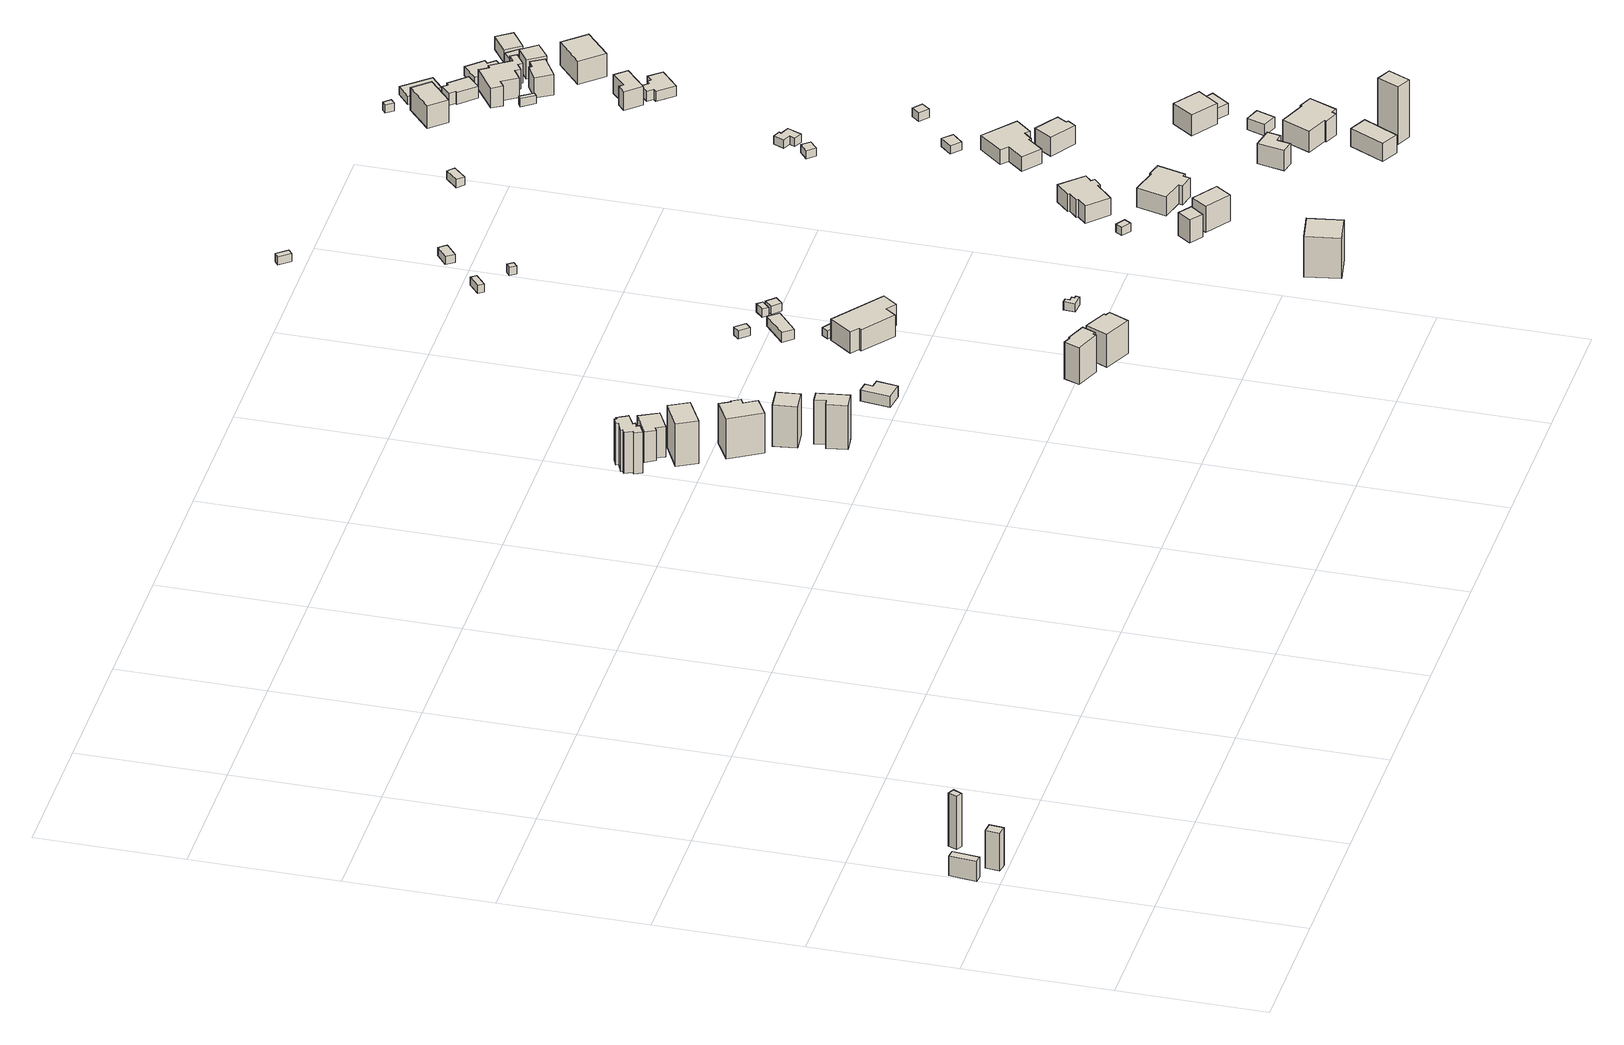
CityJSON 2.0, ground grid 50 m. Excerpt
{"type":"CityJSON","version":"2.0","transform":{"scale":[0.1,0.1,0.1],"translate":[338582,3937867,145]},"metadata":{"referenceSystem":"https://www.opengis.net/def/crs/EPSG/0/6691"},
"CityObjects":{
"building1":{"type":"Building","attributes":{"usage":"452","measuredHeight":18.6,"storeysAboveGround":1,"BuildingIDAttribute.prefecture":"14","BuildingIDAttribute.city":"14151","BuildingDetailAttribute.totalFloorArea":13.99,"BuildingDetailAttribute.buildingFootprintArea":13.99,"BuildingDetailAttribute.buildingStructureType":"610","BuildingDetailAttribute.buildingStructureOrgType":"2","BuildingDetailAttribute.orgUsage":"193","BuildingDetailAttribute.surveyYear":2015,"BuildingLandSlideRiskAttribute.description":"1","BuildingLandSlideRiskAttribute.areaType":"1"},"geometry":[{"type":"Solid","lod":"1","boundaries":[[[[0,1,2,3]],[[2,4,5,3]],[[1,6,4,2]],[[0,7,6,1]],[[3,5,7,0]],[[4,6,7,5]]]]}]},
"building2":{"type":"Building","attributes":{"usage":"452","measuredHeight":13.9,"storeysAboveGround":1,"BuildingIDAttribute.prefecture":"14","BuildingIDAttribute.city":"14151","BuildingDetailAttribute.totalFloorArea":19.61,"BuildingDetailAttribute.buildingFootprintArea":19.61,"BuildingDetailAttribute.buildingStructureType":"610","BuildingDetailAttribute.buildingStructureOrgType":"2","BuildingDetailAttribute.orgUsage":"193","BuildingDetailAttribute.surveyYear":2015,"BuildingLandSlideRiskAttribute.description":"1","BuildingLandSlideRiskAttribute.areaType":"1"},"geometry":[{"type":"Solid","lod":"1","boundaries":[[[[8,9,10,11]],[[10,12,13,11]],[[9,14,12,10]],[[8,15,14,9]],[[11,13,15,8]],[[12,14,15,13]]]]}]},
"building3":{"type":"Building","attributes":{"measuredHeight":22.2,"BuildingIDAttribute.prefecture":"14","BuildingIDAttribute.city":"14151","BuildingDetailAttribute.surveyYear":2015,"BuildingLandSlideRiskAttribute.description":"1","BuildingLandSlideRiskAttribute.areaType":"1"},"geometry":[{"type":"Solid","lod":"1","boundaries":[[[[16,17,18,19]],[[18,20,21,19]],[[17,22,20,18]],[[16,23,22,17]],[[19,21,23,16]],[[20,22,23,21]]]]}]},
"building4":{"type":"Building","attributes":{"usage":"411","measuredHeight":16,"storeysAboveGround":2,"BuildingIDAttribute.prefecture":"14","BuildingIDAttribute.city":"14151","BuildingDetailAttribute.totalFloorArea":69.43,"BuildingDetailAttribute.buildingFootprintArea":34.72,"BuildingDetailAttribute.buildingStructureType":"601","BuildingDetailAttribute.buildingStructureOrgType":"1","BuildingDetailAttribute.orgUsage":"10","BuildingDetailAttribute.surveyYear":2015,"BuildingLandSlideRiskAttribute.description":"1","BuildingLandSlideRiskAttribute.areaType":"1"},"geometry":[{"type":"Solid","lod":"1","boundaries":[[[[24,25,26,27,28,29,30,31,32,33,34,35,36,37,38,39]],[[38,40,41,39]],[[37,42,40,38]],[[36,43,42,37]],[[35,44,43,36]],[[34,45,44,35]],[[33,46,45,34]],[[32,47,46,33]],[[31,48,47,32]],[[30,49,48,31]],[[29,50,49,30]],[[28,51,50,29]],[[27,52,51,28]],[[26,53,52,27]],[[25,54,53,26]],[[24,55,54,25]],[[39,41,55,24]],[[40,42,43,44,45,46,47,48,49,50,51,52,53,54,55,41]]]]}]},
"building5":{"type":"Building","attributes":{"usage":"411","measuredHeight":12,"storeysAboveGround":2,"BuildingIDAttribute.prefecture":"14","BuildingIDAttribute.city":"14151","BuildingDetailAttribute.totalFloorArea":108.41,"BuildingDetailAttribute.buildingFootprintArea":54.21,"BuildingDetailAttribute.buildingStructureType":"601","BuildingDetailAttribute.buildingStructureOrgType":"1","BuildingDetailAttribute.orgUsage":"10","BuildingDetailAttribute.surveyYear":2015,"BuildingLandSlideRiskAttribute.description":"1","BuildingLandSlideRiskAttribute.areaType":"1"},"geometry":[{"type":"Solid","lod":"1","boundaries":[[[[56,57,58,59,60,61]],[[60,62,63,61]],[[59,64,62,60]],[[58,65,64,59]],[[57,66,65,58]],[[56,67,66,57]],[[61,63,67,56]],[[62,64,65,66,67,63]]]]}]},
"building6":{"type":"Building","attributes":{"usage":"413","measuredHeight":17.4,"storeysAboveGround":3,"BuildingIDAttribute.prefecture":"14","BuildingIDAttribute.city":"14151","BuildingDetailAttribute.totalFloorArea":208.06,"BuildingDetailAttribute.buildingFootprintArea":69.36,"BuildingDetailAttribute.buildingStructureType":"601","BuildingDetailAttribute.buildingStructureOrgType":"1","BuildingDetailAttribute.orgUsage":"30","BuildingDetailAttribute.surveyYear":2015,"BuildingLandSlideRiskAttribute.description":"1","BuildingLandSlideRiskAttribute.areaType":"1"},"geometry":[{"type":"Solid","lod":"1","boundaries":[[[[68,69,70,71]],[[70,72,73,71]],[[69,74,72,70]],[[68,75,74,69]],[[71,73,75,68]],[[72,74,75,73]]]]}]},
"building7":{"type":"Building","attributes":{"usage":"411","measuredHeight":16.4,"storeysAboveGround":2,"BuildingIDAttribute.prefecture":"14","BuildingIDAttribute.city":"14151","BuildingDetailAttribute.totalFloorArea":152.13,"BuildingDetailAttribute.buildingFootprintArea":76.06,"BuildingDetailAttribute.buildingStructureType":"601","BuildingDetailAttribute.buildingStructureOrgType":"1","BuildingDetailAttribute.orgUsage":"10","BuildingDetailAttribute.surveyYear":2015,"BuildingLandSlideRiskAttribute.description":"1","BuildingLandSlideRiskAttribute.areaType":"1"},"geometry":[{"type":"Solid","lod":"1","boundaries":[[[[76,77,78,79,80,81,82,83]],[[82,84,85,83]],[[81,86,84,82]],[[80,87,86,81]],[[79,88,87,80]],[[78,89,88,79]],[[77,90,89,78]],[[76,91,90,77]],[[83,85,91,76]],[[84,86,87,88,89,90,91,85]]]]}]},
"building8":{"type":"Building","attributes":{"usage":"411","measuredHeight":17.2,"storeysAboveGround":2,"BuildingIDAttribute.prefecture":"14","BuildingIDAttribute.city":"14151","BuildingDetailAttribute.totalFloorArea":84.7,"BuildingDetailAttribute.buildingFootprintArea":42.35,"BuildingDetailAttribute.buildingStructureType":"601","BuildingDetailAttribute.buildingStructureOrgType":"1","BuildingDetailAttribute.orgUsage":"10","BuildingDetailAttribute.surveyYear":2015,"BuildingLandSlideRiskAttribute.description":"1","BuildingLandSlideRiskAttribute.areaType":"1"},"geometry":[{"type":"Solid","lod":"1","boundaries":[[[[92,93,94,95,96,97]],[[96,98,99,97]],[[95,100,98,96]],[[94,101,100,95]],[[93,102,101,94]],[[92,103,102,93]],[[97,99,103,92]],[[98,100,101,102,103,99]]]]}]},
"building9":{"type":"Building","attributes":{"usage":"411","measuredHeight":16.5,"storeysAboveGround":2,"BuildingIDAttribute.prefecture":"14","BuildingIDAttribute.city":"14151","BuildingDetailAttribute.totalFloorArea":85.7,"BuildingDetailAttribute.buildingFootprintArea":42.85,"BuildingDetailAttribute.buildingStructureType":"601","BuildingDetailAttribute.buildingStructureOrgType":"1","BuildingDetailAttribute.orgUsage":"10","BuildingDetailAttribute.surveyYear":2015,"BuildingLandSlideRiskAttribute.description":"1","BuildingLandSlideRiskAttribute.areaType":"1"},"geometry":[{"type":"Solid","lod":"1","boundaries":[[[[104,105,106,107]],[[106,108,109,107]],[[105,110,108,106]],[[104,111,110,105]],[[107,109,111,104]],[[108,110,111,109]]]]}]},
"building10":{"type":"Building","attributes":{"usage":"411","measuredHeight":4.7,"storeysAboveGround":1,"BuildingIDAttribute.prefecture":"14","BuildingIDAttribute.city":"14151","BuildingDetailAttribute.totalFloorArea":57.91,"BuildingDetailAttribute.buildingFootprintArea":57.91,"BuildingDetailAttribute.buildingStructureType":"610","BuildingDetailAttribute.buildingStructureOrgType":"2","BuildingDetailAttribute.orgUsage":"10","BuildingDetailAttribute.surveyYear":2015,"BuildingLandSlideRiskAttribute.description":"1","BuildingLandSlideRiskAttribute.areaType":"1"},"geometry":[{"type":"Solid","lod":"1","boundaries":[[[[112,113,114,115,116,117]],[[116,118,119,117]],[[115,120,118,116]],[[114,121,120,115]],[[113,122,121,114]],[[112,123,122,113]],[[117,119,123,112]],[[118,120,121,122,123,119]]]]}]},
"building11":{"type":"Building","attributes":{"usage":"413","measuredHeight":14.2,"storeysAboveGround":2,"BuildingIDAttribute.prefecture":"14","BuildingIDAttribute.city":"14151","BuildingDetailAttribute.totalFloorArea":101.03,"BuildingDetailAttribute.buildingFootprintArea":50.52,"BuildingDetailAttribute.buildingStructureType":"601","BuildingDetailAttribute.buildingStructureOrgType":"1","BuildingDetailAttribute.orgUsage":"30","BuildingDetailAttribute.surveyYear":2015,"BuildingLandSlideRiskAttribute.description":"1","BuildingLandSlideRiskAttribute.areaType":"1"},"geometry":[{"type":"Solid","lod":"1","boundaries":[[[[124,125,126,127,128,129,130,131]],[[130,132,133,131]],[[129,134,132,130]],[[128,135,134,129]],[[127,136,135,128]],[[126,137,136,127]],[[125,138,137,126]],[[124,139,138,125]],[[131,133,139,124]],[[132,134,135,136,137,138,139,133]]]]}]},
"building12":{"type":"Building","attributes":{"usage":"411","measuredHeight":13.2,"storeysAboveGround":2,"BuildingIDAttribute.prefecture":"14","BuildingIDAttribute.city":"14151","BuildingDetailAttribute.totalFloorArea":122.19,"BuildingDetailAttribute.buildingFootprintArea":61.1,"BuildingDetailAttribute.buildingStructureType":"601","BuildingDetailAttribute.buildingStructureOrgType":"1","BuildingDetailAttribute.orgUsage":"10","BuildingDetailAttribute.surveyYear":2015,"BuildingLandSlideRiskAttribute.description":"1","BuildingLandSlideRiskAttribute.areaType":"1"},"geometry":[{"type":"Solid","lod":"1","boundaries":[[[[140,141,142,143,144,145]],[[144,146,147,145]],[[143,148,146,144]],[[142,149,148,143]],[[141,150,149,142]],[[140,151,150,141]],[[145,147,151,140]],[[146,148,149,150,151,147]]]]}]},
"building13":{"type":"Building","attributes":{"usage":"411","measuredHeight":10.6,"storeysAboveGround":2,"BuildingIDAttribute.prefecture":"14","BuildingIDAttribute.city":"14151","BuildingDetailAttribute.totalFloorArea":351.94,"BuildingDetailAttribute.buildingFootprintArea":175.97,"BuildingDetailAttribute.buildingStructureType":"601","BuildingDetailAttribute.buildingStructureOrgType":"1","BuildingDetailAttribute.orgUsage":"10","BuildingDetailAttribute.surveyYear":2015},"geometry":[{"type":"Solid","lod":"1","boundaries":[[[[152,153,154,155,156,157,158,159]],[[158,160,161,159]],[[157,162,160,158]],[[156,163,162,157]],[[155,164,163,156]],[[154,165,164,155]],[[153,166,165,154]],[[152,167,166,153]],[[159,161,167,152]],[[160,162,163,164,165,166,167,161]]]]}]},
"building14":{"type":"Building","attributes":{"BuildingIDAttribute.prefecture":"14","BuildingIDAttribute.city":"14151","BuildingDetailAttribute.surveyYear":2015},"geometry":[{"type":"Solid","lod":"1","boundaries":[[[[168,169,170,171]],[[170,172,173,171]],[[169,174,172,170]],[[168,175,174,169]],[[171,173,175,168]],[[172,174,175,173]]]]}]},
"building15":{"type":"Building","attributes":{"BuildingIDAttribute.prefecture":"14","BuildingIDAttribute.city":"14151","BuildingDetailAttribute.surveyYear":2015},"geometry":[{"type":"Solid","lod":"1","boundaries":[[[[176,177,178,179]],[[178,180,181,179]],[[177,182,180,178]],[[176,183,182,177]],[[179,181,183,176]],[[180,182,183,181]]]]}]},
"building16":{"type":"Building","attributes":{"measuredHeight":4.1,"BuildingIDAttribute.prefecture":"14","BuildingIDAttribute.city":"14151","BuildingDetailAttribute.surveyYear":2015},"geometry":[{"type":"Solid","lod":"1","boundaries":[[[[184,185,186,187]],[[186,188,189,187]],[[185,190,188,186]],[[184,191,190,185]],[[187,189,191,184]],[[188,190,191,189]]]]}]},
"building17":{"type":"Building","attributes":{"BuildingIDAttribute.prefecture":"14","BuildingIDAttribute.city":"14151","BuildingDetailAttribute.surveyYear":2015},"geometry":[{"type":"Solid","lod":"1","boundaries":[[[[192,193,194,195,196,197,198,199]],[[198,200,201,199]],[[197,202,200,198]],[[196,203,202,197]],[[195,204,203,196]],[[194,205,204,195]],[[193,206,205,194]],[[192,207,206,193]],[[199,201,207,192]],[[200,202,203,204,205,206,207,201]]]]}]},
"building18":{"type":"Building","attributes":{"BuildingIDAttribute.prefecture":"14","BuildingIDAttribute.city":"14151","BuildingDetailAttribute.surveyYear":2015},"geometry":[{"type":"Solid","lod":"1","boundaries":[[[[208,209,210,211]],[[210,212,213,211]],[[209,214,212,210]],[[208,215,214,209]],[[211,213,215,208]],[[212,214,215,213]]]]}]},
"building19":{"type":"Building","attributes":{"BuildingIDAttribute.prefecture":"14","BuildingIDAttribute.city":"14151","BuildingDetailAttribute.surveyYear":2015},"geometry":[{"type":"Solid","lod":"1","boundaries":[[[[216,217,218,219]],[[218,220,221,219]],[[217,222,220,218]],[[216,223,222,217]],[[219,221,223,216]],[[220,222,223,221]]]]}]},
"building20":{"type":"Building","attributes":{"usage":"411","measuredHeight":15.8,"storeysAboveGround":2,"BuildingIDAttribute.prefecture":"14","BuildingIDAttribute.city":"14151","BuildingDetailAttribute.totalFloorArea":176.66,"BuildingDetailAttribute.buildingFootprintArea":88.33,"BuildingDetailAttribute.buildingStructureType":"601","BuildingDetailAttribute.buildingStructureOrgType":"1","BuildingDetailAttribute.orgUsage":"10","BuildingDetailAttribute.surveyYear":2015,"BuildingLandSlideRiskAttribute.description":"1","BuildingLandSlideRiskAttribute.areaType":"1"},"geometry":[{"type":"Solid","lod":"1","boundaries":[[[[224,225,226,227]],[[226,228,229,227]],[[225,230,228,226]],[[224,231,230,225]],[[227,229,231,224]],[[228,230,231,229]]]]}]},
"building21":{"type":"Building","attributes":{"BuildingIDAttribute.prefecture":"14","BuildingIDAttribute.city":"14151","BuildingDetailAttribute.surveyYear":2015},"geometry":[{"type":"Solid","lod":"1","boundaries":[[[[232,233,234,235]],[[234,236,237,235]],[[233,238,236,234]],[[232,239,238,233]],[[235,237,239,232]],[[236,238,239,237]]]]}]},
"building22":{"type":"Building","attributes":{"BuildingIDAttribute.prefecture":"14","BuildingIDAttribute.city":"14151","BuildingDetailAttribute.surveyYear":2015},"geometry":[{"type":"Solid","lod":"1","boundaries":[[[[240,241,242,243]],[[242,244,245,243]],[[241,246,244,242]],[[240,247,246,241]],[[243,245,247,240]],[[244,246,247,245]]]]}]},
"building23":{"type":"Building","attributes":{"BuildingIDAttribute.prefecture":"14","BuildingIDAttribute.city":"14151","BuildingDetailAttribute.surveyYear":2015},"geometry":[{"type":"Solid","lod":"1","boundaries":[[[[248,249,250,251]],[[250,252,253,251]],[[249,254,252,250]],[[248,255,254,249]],[[251,253,255,248]],[[252,254,255,253]]]]}]},
"building24":{"type":"Building","attributes":{"usage":"411","measuredHeight":9.3,"storeysAboveGround":2,"BuildingIDAttribute.prefecture":"14","BuildingIDAttribute.city":"14151","BuildingDetailAttribute.totalFloorArea":42.69,"BuildingDetailAttribute.buildingFootprintArea":21.34,"BuildingDetailAttribute.buildingStructureType":"601","BuildingDetailAttribute.buildingStructureOrgType":"1","BuildingDetailAttribute.orgUsage":"10","BuildingDetailAttribute.surveyYear":2015,"BuildingLandSlideRiskAttribute.description":"1","BuildingLandSlideRiskAttribute.areaType":"1"},"geometry":[{"type":"Solid","lod":"1","boundaries":[[[[256,257,258,259]],[[258,260,261,259]],[[257,262,260,258]],[[256,263,262,257]],[[259,261,263,256]],[[260,262,263,261]]]]}]},
"building25":{"type":"Building","attributes":{"usage":"411","measuredHeight":10.5,"storeysAboveGround":2,"BuildingIDAttribute.prefecture":"14","BuildingIDAttribute.city":"14151","BuildingDetailAttribute.totalFloorArea":93.19,"BuildingDetailAttribute.buildingFootprintArea":46.6,"BuildingDetailAttribute.buildingStructureType":"601","BuildingDetailAttribute.buildingStructureOrgType":"1","BuildingDetailAttribute.orgUsage":"10","BuildingDetailAttribute.surveyYear":2015,"BuildingLandSlideRiskAttribute.description":"1","BuildingLandSlideRiskAttribute.areaType":"1"},"geometry":[{"type":"Solid","lod":"1","boundaries":[[[[264,265,266,267]],[[266,268,269,267]],[[265,270,268,266]],[[264,271,270,265]],[[267,269,271,264]],[[268,270,271,269]]]]}]},
"building26":{"type":"Building","attributes":{"BuildingIDAttribute.prefecture":"14","BuildingIDAttribute.city":"14151","BuildingDetailAttribute.surveyYear":2015},"geometry":[{"type":"Solid","lod":"1","boundaries":[[[[272,273,274,275]],[[274,276,277,275]],[[273,278,276,274]],[[272,279,278,273]],[[275,277,279,272]],[[276,278,279,277]]]]}]},
"building27":{"type":"Building","attributes":{"BuildingIDAttribute.prefecture":"14","BuildingIDAttribute.city":"14151","BuildingDetailAttribute.surveyYear":2015},"geometry":[{"type":"Solid","lod":"1","boundaries":[[[[280,281,282,283]],[[282,284,285,283]],[[281,286,284,282]],[[280,287,286,281]],[[283,285,287,280]],[[284,286,287,285]]]]}]},
"building28":{"type":"Building","attributes":{"usage":"411","measuredHeight":9.2,"storeysAboveGround":2,"BuildingIDAttribute.prefecture":"14","BuildingIDAttribute.city":"14151","BuildingDetailAttribute.totalFloorArea":314.28,"BuildingDetailAttribute.buildingFootprintArea":157.14,"BuildingDetailAttribute.buildingStructureType":"601","BuildingDetailAttribute.buildingStructureOrgType":"1","BuildingDetailAttribute.orgUsage":"10","BuildingDetailAttribute.surveyYear":2015},"geometry":[{"type":"Solid","lod":"1","boundaries":[[[[288,289,290,291,292,293,294,295,296,297,298,299]],[[298,300,301,299]],[[297,302,300,298]],[[296,303,302,297]],[[295,304,303,296]],[[294,305,304,295]],[[293,306,305,294]],[[292,307,306,293]],[[291,308,307,292]],[[290,309,308,291]],[[289,310,309,290]],[[288,311,310,289]],[[299,301,311,288]],[[300,302,303,304,305,306,307,308,309,310,311,301]]]]}]},
"building29":{"type":"Building","attributes":{"usage":"411","measuredHeight":9.3,"storeysAboveGround":2,"BuildingIDAttribute.prefecture":"14","BuildingIDAttribute.city":"14151","BuildingDetailAttribute.totalFloorArea":223.8,"BuildingDetailAttribute.buildingFootprintArea":111.9,"BuildingDetailAttribute.buildingStructureType":"601","BuildingDetailAttribute.buildingStructureOrgType":"1","BuildingDetailAttribute.orgUsage":"10","BuildingDetailAttribute.surveyYear":2015},"geometry":[{"type":"Solid","lod":"1","boundaries":[[[[312,313,314,315,316,317,318,319,320,321]],[[320,322,323,321]],[[319,324,322,320]],[[318,325,324,319]],[[317,326,325,318]],[[316,327,326,317]],[[315,328,327,316]],[[314,329,328,315]],[[313,330,329,314]],[[312,331,330,313]],[[321,323,331,312]],[[322,324,325,326,327,328,329,330,331,323]]]]}]},
"building30":{"type":"Building","attributes":{"usage":"411","measuredHeight":8.3,"storeysAboveGround":1,"BuildingIDAttribute.prefecture":"14","BuildingIDAttribute.city":"14151","BuildingDetailAttribute.totalFloorArea":55.11,"BuildingDetailAttribute.buildingFootprintArea":55.11,"BuildingDetailAttribute.buildingStructureType":"610","BuildingDetailAttribute.buildingStructureOrgType":"2","BuildingDetailAttribute.orgUsage":"10","BuildingDetailAttribute.surveyYear":2015},"geometry":[{"type":"Solid","lod":"1","boundaries":[[[[332,333,334,335,336,337]],[[336,338,339,337]],[[335,340,338,336]],[[334,341,340,335]],[[333,342,341,334]],[[332,343,342,333]],[[337,339,343,332]],[[338,340,341,342,343,339]]]]}]},
"building31":{"type":"Building","attributes":{"usage":"411","measuredHeight":11.7,"storeysAboveGround":1,"BuildingIDAttribute.prefecture":"14","BuildingIDAttribute.city":"14151","BuildingDetailAttribute.totalFloorArea":71.59,"BuildingDetailAttribute.buildingFootprintArea":71.59,"BuildingDetailAttribute.buildingStructureType":"601","BuildingDetailAttribute.buildingStructureOrgType":"1","BuildingDetailAttribute.orgUsage":"10","BuildingDetailAttribute.surveyYear":2015,"BuildingLandSlideRiskAttribute.description":"1","BuildingLandSlideRiskAttribute.areaType":"1"},"geometry":[{"type":"Solid","lod":"1","boundaries":[[[[344,345,346,347]],[[346,348,349,347]],[[345,350,348,346]],[[344,351,350,345]],[[347,349,351,344]],[[348,350,351,349]]]]}]},
"building32":{"type":"Building","attributes":{"usage":"411","measuredHeight":26.4,"storeysAboveGround":1,"BuildingIDAttribute.prefecture":"14","BuildingIDAttribute.city":"14151","BuildingDetailAttribute.totalFloorArea":38.01,"BuildingDetailAttribute.buildingFootprintArea":38.01,"BuildingDetailAttribute.buildingStructureType":"601","BuildingDetailAttribute.buildingStructureOrgType":"1","BuildingDetailAttribute.orgUsage":"10","BuildingDetailAttribute.surveyYear":2015,"BuildingLandSlideRiskAttribute.description":"1","BuildingLandSlideRiskAttribute.areaType":"1"},"geometry":[{"type":"Solid","lod":"1","boundaries":[[[[352,353,354,355]],[[354,356,357,355]],[[353,358,356,354]],[[352,359,358,353]],[[355,357,359,352]],[[356,358,359,357]]]]}]},
"building33":{"type":"Building","attributes":{"usage":"411","measuredHeight":9.7,"storeysAboveGround":2,"BuildingIDAttribute.prefecture":"14","BuildingIDAttribute.city":"14151","BuildingDetailAttribute.totalFloorArea":280.96,"BuildingDetailAttribute.buildingFootprintArea":140.48,"BuildingDetailAttribute.buildingStructureType":"601","BuildingDetailAttribute.buildingStructureOrgType":"1","BuildingDetailAttribute.orgUsage":"10","BuildingDetailAttribute.surveyYear":2015},"geometry":[{"type":"Solid","lod":"1","boundaries":[[[[360,361,362,363,364,365,366,367,368,369]],[[368,370,371,369]],[[367,372,370,368]],[[366,373,372,367]],[[365,374,373,366]],[[364,375,374,365]],[[363,376,375,364]],[[362,377,376,363]],[[361,378,377,362]],[[360,379,378,361]],[[369,371,379,360]],[[370,372,373,374,375,376,377,378,379,371]]]]}]},
"building34":{"type":"Building","attributes":{"measuredHeight":7.9,"BuildingIDAttribute.prefecture":"14","BuildingIDAttribute.city":"14151","BuildingDetailAttribute.surveyYear":2015},"geometry":[{"type":"Solid","lod":"1","boundaries":[[[[380,381,382,383]],[[382,384,385,383]],[[381,386,384,382]],[[380,387,386,381]],[[383,385,387,380]],[[384,386,387,385]]]]}]},
"building35":{"type":"Building","attributes":{"usage":"411","measuredHeight":8.5,"storeysAboveGround":2,"BuildingIDAttribute.prefecture":"14","BuildingIDAttribute.city":"14151","BuildingDetailAttribute.totalFloorArea":328.39,"BuildingDetailAttribute.buildingFootprintArea":164.19,"BuildingDetailAttribute.buildingStructureType":"601","BuildingDetailAttribute.buildingStructureOrgType":"1","BuildingDetailAttribute.orgUsage":"10","BuildingDetailAttribute.surveyYear":2015},"geometry":[{"type":"Solid","lod":"1","boundaries":[[[[388,389,390,391,392,393,394,395,396,397]],[[396,398,399,397]],[[395,400,398,396]],[[394,401,400,395]],[[393,402,401,394]],[[392,403,402,393]],[[391,404,403,392]],[[390,405,404,391]],[[389,406,405,390]],[[388,407,406,389]],[[397,399,407,388]],[[398,400,401,402,403,404,405,406,407,399]]]]}]},
"building36":{"type":"Building","attributes":{"usage":"411","measuredHeight":7.8,"storeysAboveGround":2,"BuildingIDAttribute.prefecture":"14","BuildingIDAttribute.city":"14151","BuildingDetailAttribute.totalFloorArea":103.05,"BuildingDetailAttribute.buildingFootprintArea":51.52,"BuildingDetailAttribute.buildingStructureType":"601","BuildingDetailAttribute.buildingStructureOrgType":"1","BuildingDetailAttribute.orgUsage":"10","BuildingDetailAttribute.surveyYear":2015},"geometry":[{"type":"Solid","lod":"1","boundaries":[[[[408,409,410,411,412,413]],[[412,414,415,413]],[[411,416,414,412]],[[410,417,416,411]],[[409,418,417,410]],[[408,419,418,409]],[[413,415,419,408]],[[414,416,417,418,419,415]]]]}]},
"building37":{"type":"Building","attributes":{"measuredHeight":4,"BuildingIDAttribute.prefecture":"14","BuildingIDAttribute.city":"14151","BuildingDetailAttribute.surveyYear":2015},"geometry":[{"type":"Solid","lod":"1","boundaries":[[[[420,421,422,423]],[[422,424,425,423]],[[421,426,424,422]],[[420,427,426,421]],[[423,425,427,420]],[[424,426,427,425]]]]}]},
"building38":{"type":"Building","attributes":{"usage":"411","measuredHeight":8.9,"storeysAboveGround":1,"BuildingIDAttribute.prefecture":"14","BuildingIDAttribute.city":"14151","BuildingDetailAttribute.totalFloorArea":75.3,"BuildingDetailAttribute.buildingFootprintArea":75.3,"BuildingDetailAttribute.buildingStructureType":"601","BuildingDetailAttribute.buildingStructureOrgType":"1","BuildingDetailAttribute.orgUsage":"10","BuildingDetailAttribute.surveyYear":2015},"geometry":[{"type":"Solid","lod":"1","boundaries":[[[[428,429,430,431]],[[430,432,433,431]],[[429,434,432,430]],[[428,435,434,429]],[[431,433,435,428]],[[432,434,435,433]]]]}]},
"building39":{"type":"Building","attributes":{"BuildingIDAttribute.prefecture":"14","BuildingIDAttribute.city":"14151","BuildingDetailAttribute.surveyYear":2015},"geometry":[{"type":"Solid","lod":"1","boundaries":[[[[436,437,438,439]],[[438,440,441,439]],[[437,442,440,438]],[[436,443,442,437]],[[439,441,443,436]],[[440,442,443,441]]]]}]},
"building40":{"type":"Building","attributes":{"BuildingIDAttribute.prefecture":"14","BuildingIDAttribute.city":"14151","BuildingDetailAttribute.surveyYear":2015},"geometry":[{"type":"Solid","lod":"1","boundaries":[[[[444,445,446,447]],[[446,448,449,447]],[[445,450,448,446]],[[444,451,450,445]],[[447,449,451,444]],[[448,450,451,449]]]]}]},
"building41":{"type":"Building","attributes":{"usage":"411","measuredHeight":4.7,"storeysAboveGround":1,"BuildingIDAttribute.prefecture":"14","BuildingIDAttribute.city":"14151","BuildingDetailAttribute.totalFloorArea":28.73,"BuildingDetailAttribute.buildingFootprintArea":28.73,"BuildingDetailAttribute.buildingStructureType":"601","BuildingDetailAttribute.buildingStructureOrgType":"1","BuildingDetailAttribute.orgUsage":"10","BuildingDetailAttribute.surveyYear":2015},"geometry":[{"type":"Solid","lod":"1","boundaries":[[[[452,453,454,455]],[[454,456,457,455]],[[453,458,456,454]],[[452,459,458,453]],[[455,457,459,452]],[[456,458,459,457]]]]}]},
"building42":{"type":"Building","attributes":{"measuredHeight":6.5,"BuildingIDAttribute.prefecture":"14","BuildingIDAttribute.city":"14151","BuildingDetailAttribute.surveyYear":2015},"geometry":[{"type":"Solid","lod":"1","boundaries":[[[[460,461,462,463,464,465,466,467]],[[466,468,469,467]],[[465,470,468,466]],[[464,471,470,465]],[[463,472,471,464]],[[462,473,472,463]],[[461,474,473,462]],[[460,475,474,461]],[[467,469,475,460]],[[468,470,471,472,473,474,475,469]]]]}]},
"building43":{"type":"Building","attributes":{"measuredHeight":3.6,"BuildingIDAttribute.prefecture":"14","BuildingIDAttribute.city":"14151","BuildingDetailAttribute.surveyYear":2015},"geometry":[{"type":"Solid","lod":"1","boundaries":[[[[476,477,478,479]],[[478,480,481,479]],[[477,482,480,478]],[[476,483,482,477]],[[479,481,483,476]],[[480,482,483,481]]]]}]},
"building44":{"type":"Building","attributes":{"usage":"411","measuredHeight":9.5,"storeysAboveGround":1,"BuildingIDAttribute.prefecture":"14","BuildingIDAttribute.city":"14151","BuildingDetailAttribute.totalFloorArea":74.32,"BuildingDetailAttribute.buildingFootprintArea":74.32,"BuildingDetailAttribute.buildingStructureType":"601","BuildingDetailAttribute.buildingStructureOrgType":"1","BuildingDetailAttribute.orgUsage":"10","BuildingDetailAttribute.surveyYear":2015},"geometry":[{"type":"Solid","lod":"1","boundaries":[[[[484,485,486,487]],[[486,488,489,487]],[[485,490,488,486]],[[484,491,490,485]],[[487,489,491,484]],[[488,490,491,489]]]]}]},
"building45":{"type":"Building","attributes":{"usage":"411","measuredHeight":7.6,"storeysAboveGround":2,"BuildingIDAttribute.prefecture":"14","BuildingIDAttribute.city":"14151","BuildingDetailAttribute.totalFloorArea":82.79,"BuildingDetailAttribute.buildingFootprintArea":41.4,"BuildingDetailAttribute.buildingStructureType":"601","BuildingDetailAttribute.buildingStructureOrgType":"1","BuildingDetailAttribute.orgUsage":"10","BuildingDetailAttribute.surveyYear":2015},"geometry":[{"type":"Solid","lod":"1","boundaries":[[[[492,493,494,495,496,497]],[[496,498,499,497]],[[495,500,498,496]],[[494,501,500,495]],[[493,502,501,494]],[[492,503,502,493]],[[497,499,503,492]],[[498,500,501,502,503,499]]]]}]},
"building46":{"type":"Building","attributes":{"measuredHeight":3.8,"BuildingIDAttribute.prefecture":"14","BuildingIDAttribute.city":"14151","BuildingDetailAttribute.surveyYear":2015},"geometry":[{"type":"Solid","lod":"1","boundaries":[[[[504,505,506,507]],[[506,508,509,507]],[[505,510,508,506]],[[504,511,510,505]],[[507,509,511,504]],[[508,510,511,509]]]]}]},
"building47":{"type":"Building","attributes":{"BuildingIDAttribute.prefecture":"14","BuildingIDAttribute.city":"14151","BuildingDetailAttribute.surveyYear":2015},"geometry":[{"type":"Solid","lod":"1","boundaries":[[[[512,513,514,515]],[[514,516,517,515]],[[513,518,516,514]],[[512,519,518,513]],[[515,517,519,512]],[[516,518,519,517]]]]}]},
"building48":{"type":"Building","attributes":{"usage":"413","measuredHeight":4.4,"storeysAboveGround":1,"BuildingIDAttribute.prefecture":"14","BuildingIDAttribute.city":"14151","BuildingDetailAttribute.totalFloorArea":56.43,"BuildingDetailAttribute.buildingFootprintArea":56.43,"BuildingDetailAttribute.buildingStructureType":"601","BuildingDetailAttribute.buildingStructureOrgType":"1","BuildingDetailAttribute.orgUsage":"30","BuildingDetailAttribute.surveyYear":2015},"geometry":[{"type":"Solid","lod":"1","boundaries":[[[[520,521,522,523,524,525,526,527,528,529]],[[528,530,531,529]],[[527,532,530,528]],[[526,533,532,527]],[[525,534,533,526]],[[524,535,534,525]],[[523,536,535,524]],[[522,537,536,523]],[[521,538,537,522]],[[520,539,538,521]],[[529,531,539,520]],[[530,532,533,534,535,536,537,538,539,531]]]]}]},
"building49":{"type":"Building","attributes":{"usage":"411","measuredHeight":5.3,"storeysAboveGround":1,"BuildingIDAttribute.prefecture":"14","BuildingIDAttribute.city":"14151","BuildingDetailAttribute.totalFloorArea":50.72,"BuildingDetailAttribute.buildingFootprintArea":50.72,"BuildingDetailAttribute.buildingStructureType":"601","BuildingDetailAttribute.buildingStructureOrgType":"1","BuildingDetailAttribute.orgUsage":"10","BuildingDetailAttribute.surveyYear":2015},"geometry":[{"type":"Solid","lod":"1","boundaries":[[[[540,541,542,543,544,545,546,547]],[[546,548,549,547]],[[545,550,548,546]],[[544,551,550,545]],[[543,552,551,544]],[[542,553,552,543]],[[541,554,553,542]],[[540,555,554,541]],[[547,549,555,540]],[[548,550,551,552,553,554,555,549]]]]}]},
"building50":{"type":"Building","attributes":{"usage":"411","measuredHeight":8.3,"storeysAboveGround":2,"BuildingIDAttribute.prefecture":"14","BuildingIDAttribute.city":"14151","BuildingDetailAttribute.totalFloorArea":94.74,"BuildingDetailAttribute.buildingFootprintArea":47.37,"BuildingDetailAttribute.buildingStructureType":"601","BuildingDetailAttribute.buildingStructureOrgType":"1","BuildingDetailAttribute.orgUsage":"10","BuildingDetailAttribute.surveyYear":2015},"geometry":[{"type":"Solid","lod":"1","boundaries":[[[[556,557,558,559,560,561]],[[560,562,563,561]],[[559,564,562,560]],[[558,565,564,559]],[[557,566,565,558]],[[556,567,566,557]],[[561,563,567,556]],[[562,564,565,566,567,563]]]]}]},
"building51":{"type":"Building","attributes":{"usage":"411","measuredHeight":9.1,"storeysAboveGround":2,"BuildingIDAttribute.prefecture":"14","BuildingIDAttribute.city":"14151","BuildingDetailAttribute.totalFloorArea":225.84,"BuildingDetailAttribute.buildingFootprintArea":112.92,"BuildingDetailAttribute.buildingStructureType":"601","BuildingDetailAttribute.buildingStructureOrgType":"1","BuildingDetailAttribute.orgUsage":"10","BuildingDetailAttribute.surveyYear":2015},"geometry":[{"type":"Solid","lod":"1","boundaries":[[[[568,569,570,571,572,573,574,575,576,577,578,579,580,581]],[[580,582,583,581]],[[579,584,582,580]],[[578,585,584,579]],[[577,586,585,578]],[[576,587,586,577]],[[575,588,587,576]],[[574,589,588,575]],[[573,590,589,574]],[[572,591,590,573]],[[571,592,591,572]],[[570,593,592,571]],[[569,594,593,570]],[[568,595,594,569]],[[581,583,595,568]],[[582,584,585,586,587,588,589,590,591,592,593,594,595,583]]]]}]},
"building52":{"type":"Building","attributes":{"usage":"411","storeysAboveGround":1,"BuildingIDAttribute.prefecture":"14","BuildingIDAttribute.city":"14151","BuildingDetailAttribute.totalFloorArea":62.64,"BuildingDetailAttribute.buildingFootprintArea":62.64,"BuildingDetailAttribute.buildingStructureType":"601","BuildingDetailAttribute.buildingStructureOrgType":"1","BuildingDetailAttribute.orgUsage":"10","BuildingDetailAttribute.surveyYear":2015},"geometry":[{"type":"Solid","lod":"1","boundaries":[[[[596,597,598,599]],[[598,600,601,599]],[[597,602,600,598]],[[596,603,602,597]],[[599,601,603,596]],[[600,602,603,601]]]]}]},
"building53":{"type":"Building","attributes":{"usage":"411","measuredHeight":10,"storeysAboveGround":2,"BuildingIDAttribute.prefecture":"14","BuildingIDAttribute.city":"14151","BuildingDetailAttribute.totalFloorArea":209.99,"BuildingDetailAttribute.buildingFootprintArea":105,"BuildingDetailAttribute.buildingStructureType":"601","BuildingDetailAttribute.buildingStructureOrgType":"1","BuildingDetailAttribute.orgUsage":"10","BuildingDetailAttribute.surveyYear":2015},"geometry":[{"type":"Solid","lod":"1","boundaries":[[[[604,605,606,607]],[[606,608,609,607]],[[605,610,608,606]],[[604,611,610,605]],[[607,609,611,604]],[[608,610,611,609]]]]}]},
"building54":{"type":"Building","attributes":{"usage":"411","measuredHeight":4.1,"storeysAboveGround":2,"BuildingIDAttribute.prefecture":"14","BuildingIDAttribute.city":"14151","BuildingDetailAttribute.totalFloorArea":114.12,"BuildingDetailAttribute.buildingFootprintArea":57.06,"BuildingDetailAttribute.buildingStructureType":"601","BuildingDetailAttribute.buildingStructureOrgType":"1","BuildingDetailAttribute.orgUsage":"10","BuildingDetailAttribute.surveyYear":2015},"geometry":[{"type":"Solid","lod":"1","boundaries":[[[[612,613,614,615,616,617]],[[616,618,619,617]],[[615,620,618,616]],[[614,621,620,615]],[[613,622,621,614]],[[612,623,622,613]],[[617,619,623,612]],[[618,620,621,622,623,619]]]]}]},
"building55":{"type":"Building","attributes":{"usage":"411","measuredHeight":7.4,"storeysAboveGround":2,"BuildingIDAttribute.prefecture":"14","BuildingIDAttribute.city":"14151","BuildingDetailAttribute.totalFloorArea":75.84,"BuildingDetailAttribute.buildingFootprintArea":37.92,"BuildingDetailAttribute.buildingStructureType":"601","BuildingDetailAttribute.buildingStructureOrgType":"1","BuildingDetailAttribute.orgUsage":"10","BuildingDetailAttribute.surveyYear":2015},"geometry":[{"type":"Solid","lod":"1","boundaries":[[[[624,625,626,627]],[[626,628,629,627]],[[625,630,628,626]],[[624,631,630,625]],[[627,629,631,624]],[[628,630,631,629]]]]}]},
"building56":{"type":"Building","attributes":{"usage":"441","measuredHeight":7.3,"storeysAboveGround":2,"BuildingIDAttribute.prefecture":"14","BuildingIDAttribute.city":"14151","BuildingDetailAttribute.totalFloorArea":117.61,"BuildingDetailAttribute.buildingFootprintArea":58.8,"BuildingDetailAttribute.buildingStructureType":"601","BuildingDetailAttribute.buildingStructureOrgType":"1","BuildingDetailAttribute.orgUsage":"180","BuildingDetailAttribute.surveyYear":2015},"geometry":[{"type":"Solid","lod":"1","boundaries":[[[[632,633,634,635]],[[634,636,637,635]],[[633,638,636,634]],[[632,639,638,633]],[[635,637,639,632]],[[636,638,639,637]]]]}]},
"building57":{"type":"Building","attributes":{"measuredHeight":5.4,"BuildingIDAttribute.prefecture":"14","BuildingIDAttribute.city":"14151","BuildingDetailAttribute.surveyYear":2015},"geometry":[{"type":"Solid","lod":"1","boundaries":[[[[640,641,642,643]],[[642,644,645,643]],[[641,646,644,642]],[[640,647,646,641]],[[643,645,647,640]],[[644,646,647,645]]]]}]}
},
"vertices":[
[24,508,43],[29,557,43],[64,553,43],[59,504,43],[64,553,183],[59,504,183],[29,557,183],[24,508,183],
[11,670,7],[39,667,7],[29,575,7],[1,577,7],[29,575,81],[1,577,81],[39,667,81],[11,670,81],
[137,704,33],[159,693,33],[144,663,33],[123,674,33],[144,663,231],[123,674,231],[159,693,231],[137,704,231],
[1164,2047,615],[1184,2010,615],[1143,1987,615],[1147,1980,615],[1132,1972,615],[1137,1962,615],[1105,1945,615],[1092,1970,615],[1100,1974,615],[1087,2002,615],[1099,2007,615],[1096,2013,615],[1133,2029,615],[1129,2038,615],[1154,2050,615],[1158,2043,615],[1154,2050,768],[1158,2043,768],[1129,2038,768],[1133,2029,768],[1096,2013,768],[1099,2007,768],[1087,2002,768],[1100,1974,768],[1092,1970,768],[1105,1945,768],[1137,1962,768],[1132,1972,768],[1147,1980,768],[1143,1987,768],[1184,2010,768],[1164,2047,768],
[1157,1884,652],[1141,1914,652],[1128,1907,652],[1110,1941,652],[1195,1986,652],[1229,1921,652],[1195,1986,765],[1229,1921,765],[1110,1941,765],[1128,1907,765],[1141,1914,765],[1157,1884,765],
[1177,1782,632],[1141,1848,632],[1239,1900,632],[1274,1835,632],[1239,1900,790],[1274,1835,790],[1141,1848,790],[1177,1782,790],
[1355,1725,614],[1371,1696,614],[1353,1686,614],[1379,1643,614],[1313,1604,614],[1250,1712,614],[1330,1759,614],[1350,1722,614],[1330,1759,763],[1350,1722,763],[1250,1712,763],[1313,1604,763],[1379,1643,763],[1353,1686,763],[1371,1696,763],[1355,1725,763],
[1387,1353,621],[1376,1424,621],[1399,1427,621],[1392,1466,621],[1433,1470,621],[1449,1362,621],[1433,1470,785],[1449,1362,785],[1392,1466,785],[1399,1427,785],[1376,1424,785],[1387,1353,785],
[1349,1506,626],[1339,1586,626],[1414,1595,626],[1424,1515,626],[1414,1595,780],[1424,1515,780],[1339,1586,780],[1349,1506,780],
[1517,1251,714],[1530,1351,714],[1566,1346,714],[1562,1319,714],[1591,1315,714],[1582,1243,714],[1591,1315,755],[1582,1243,755],[1562,1319,755],[1566,1346,755],[1530,1351,755],[1517,1251,755],
[1932,697,687],[1922,701,687],[1917,689,687],[1833,723,687],[1854,776,687],[1880,765,687],[1882,770,687],[1951,742,687],[1882,770,824],[1951,742,824],[1880,765,824],[1854,776,824],[1833,723,824],[1917,689,824],[1922,701,824],[1932,697,824],
[2039,696,704],[2036,689,704],[2052,681,704],[2020,612,704],[1925,657,704],[1961,733,704],[1925,657,826],[1961,733,826],[2020,612,826],[2052,681,826],[2036,689,826],[2039,696,826],
[1916,1368,733],[1888,1331,733],[1779,1413,733],[1786,1422,733],[1758,1443,733],[1816,1521,733],[1987,1394,733],[1949,1344,733],[1987,1394,812],[1949,1344,812],[1816,1521,812],[1758,1443,812],[1786,1422,812],[1779,1413,812],[1888,1331,812],[1916,1368,812],
[1850,1512,733],[1821,1533,733],[1836,1554,733],[1866,1533,733],[1836,1554,763],[1866,1533,763],[1821,1533,763],[1850,1512,763],
[1790,1775,725],[1761,1807,725],[1781,1826,725],[1810,1794,725],[1781,1826,755],[1810,1794,755],[1761,1807,755],[1790,1775,755],
[1800,1635,729],[1771,1668,729],[1851,1737,729],[1880,1703,729],[1851,1737,765],[1880,1703,765],[1771,1668,765],[1800,1635,765],
[2103,844,777],[2121,842,777],[2120,827,777],[2136,826,777],[2135,815,777],[2144,815,777],[2143,802,777],[2100,805,777],[2143,802,807],[2100,805,807],[2144,815,807],[2135,815,807],[2136,826,807],[2120,827,807],[2121,842,807],[2103,844,807],
[1920,1789,730],[1936,1772,730],[1910,1747,730],[1894,1763,730],[1910,1747,760],[1894,1763,760],[1936,1772,760],[1920,1789,760],
[1941,1712,733],[1912,1739,733],[1937,1765,733],[1965,1737,733],[1937,1765,763],[1965,1737,763],[1912,1739,763],[1941,1712,763],
[2544,59,745],[2523,176,745],[2628,195,745],[2648,78,745],[2628,195,895],[2648,78,895],[2523,176,895],[2544,59,895],
[1865,2655,697],[1850,2672,697],[1892,2707,697],[1907,2690,697],[1892,2707,727],[1907,2690,727],[1850,2672,727],[1865,2655,727],
[1979,2580,705],[1964,2600,705],[1981,2613,705],[1996,2593,705],[1981,2613,735],[1996,2593,735],[1964,2600,735],[1979,2580,735],
[2536,787,804],[2568,767,804],[2553,743,804],[2521,764,804],[2553,743,834],[2521,764,834],[2568,767,834],[2536,787,834],
[2571,558,779],[2605,604,779],[2648,572,779],[2614,526,779],[2648,572,864],[2614,526,864],[2605,604,864],[2571,558,864],
[2701,460,796],[2617,518,796],[2655,571,796],[2738,514,796],[2655,571,893],[2738,514,893],[2617,518,893],[2701,460,893],
[2007,2786,697],[1986,2813,697],[2032,2848,697],[2053,2823,697],[2032,2848,727],[2053,2823,727],[1986,2813,727],[2007,2786,727],
[1896,3286,688],[1867,3323,688],[1884,3336,688],[1914,3299,688],[1884,3336,718],[1914,3299,718],[1867,3323,718],[1896,3286,718],
[2558,892,806],[2589,923,806],[2584,928,806],[2614,957,806],[2609,962,806],[2656,1008,806],[2728,934,806],[2705,912,806],[2715,902,806],[2689,877,806],[2683,884,806],[2624,826,806],[2683,884,870],[2624,826,870],[2689,877,870],[2715,902,870],[2705,912,870],[2728,934,870],[2656,1008,870],[2609,962,870],[2614,957,870],[2584,928,870],[2589,923,870],[2558,892,870],
[2755,734,823],[2805,721,823],[2780,627,823],[2768,630,823],[2762,606,823],[2712,617,823],[2715,631,823],[2637,651,823],[2663,753,823],[2754,729,823],[2663,753,894],[2754,729,894],[2637,651,894],[2715,631,894],[2712,617,894],[2762,606,894],[2768,630,894],[2780,627,894],[2805,721,894],[2755,734,894],
[3023,380,850],[2995,385,850],[2986,339,850],[2942,348,850],[2960,440,850],[3032,426,850],[2960,440,925],[3032,426,925],[2942,348,925],[2986,339,925],[2995,385,925],[3023,380,925],
[3147,141,879],[3086,22,879],[3027,52,879],[3087,171,879],[3027,52,946],[3087,171,946],[3086,22,946],[3147,141,946],
[3214,80,882],[3180,6,882],[3130,28,882],[3164,103,882],[3130,28,1096],[3164,103,1096],[3180,6,1096],[3214,80,1096],
[3150,350,885],[3197,331,885],[3157,236,885],[3137,244,885],[3131,229,885],[3082,249,885],[3084,254,885],[3012,285,885],[3054,383,885],[3148,345,885],[3054,383,963],[3148,345,963],[3012,285,963],[3084,254,963],[3082,249,963],[3131,229,963],[3137,244,963],[3157,236,963],[3197,331,963],[3150,350,963],
[3111,512,871],[3162,494,871],[3140,431,871],[3089,449,871],[3140,431,913],[3089,449,913],[3162,494,913],[3111,512,913],
[2957,1174,799],[2942,1188,799],[2917,1160,799],[2911,1166,799],[2867,1113,799],[2808,1162,799],[2853,1216,799],[2828,1237,799],[2896,1318,799],[3004,1228,799],[2896,1318,853],[3004,1228,853],[2828,1237,853],[2853,1216,853],[2808,1162,853],[2867,1113,853],[2911,1166,853],[2917,1160,853],[2942,1188,853],[2957,1174,853],
[2991,1066,814],[2998,1062,814],[2979,1033,814],[2892,1090,814],[2932,1152,814],[3012,1099,814],[2932,1152,884],[3012,1099,884],[2892,1090,884],[2979,1033,884],[2998,1062,884],[2991,1066,884],
[2439,2867,701],[2417,2889,701],[2458,2931,701],[2480,2910,701],[2458,2931,732],[2480,2910,732],[2417,2889,732],[2439,2867,732],
[3133,614,861],[3047,675,861],[3099,748,861],[3185,687,861],[3099,748,938],[3185,687,938],[3047,675,938],[3133,614,938],
[2933,1416,787],[2897,1379,787],[2865,1409,787],[2902,1447,787],[2865,1409,817],[2902,1447,817],[2897,1379,817],[2933,1416,817],
[2804,1825,750],[2781,1852,750],[2812,1878,750],[2835,1851,750],[2812,1878,780],[2835,1851,780],[2781,1852,780],[2804,1825,780],
[3228,654,869],[3184,592,869],[3146,619,869],[3190,681,869],[3146,619,910],[3190,681,910],[3184,592,910],[3228,654,910],
[2841,1904,749],[2850,1924,749],[2823,1936,749],[2839,1972,749],[2864,1961,749],[2860,1953,749],[2892,1940,749],[2870,1891,749],[2892,1940,780],[2870,1891,780],[2860,1953,780],[2864,1961,780],[2839,1972,780],[2823,1936,780],[2850,1924,780],[2841,1904,780],
[3052,1525,788],[3020,1550,788],[3043,1578,788],[3074,1553,788],[3043,1578,820],[3074,1553,820],[3020,1550,820],[3052,1525,820],
[2774,3006,702],[2724,3062,702],[2813,3140,702],[2863,3084,702],[2813,3140,785],[2863,3084,785],[2724,3062,785],[2774,3006,785],
[2981,2431,730],[2936,2482,730],[2963,2506,730],[2975,2493,730],[3023,2539,730],[3058,2500,730],[3023,2539,800],[3058,2500,800],[2975,2493,800],[2963,2506,800],[2936,2482,800],[2981,2431,800],
[2935,2772,719],[2922,2762,719],[2892,2805,719],[2905,2814,719],[2892,2805,749],[2905,2814,749],[2922,2762,749],[2935,2772,749],
[2801,3189,698],[2781,3213,698],[2797,3226,698],[2817,3203,698],[2797,3226,728],[2817,3203,728],[2781,3213,728],[2801,3189,728],
[3085,2445,734],[3121,2403,734],[3053,2343,734],[3006,2398,734],[3015,2406,734],[2998,2424,734],[3028,2450,734],[3046,2429,734],[3058,2439,734],[3067,2428,734],[3058,2439,771],[3067,2428,771],[3046,2429,771],[3028,2450,771],[2998,2424,771],[3015,2406,771],[3006,2398,771],[3053,2343,771],[3121,2403,771],[3085,2445,771],
[2916,3050,708],[2970,2993,708],[2923,2949,708],[2871,3005,708],[2876,3010,708],[2859,3029,708],[2893,3060,708],[2908,3043,708],[2893,3060,752],[2908,3043,752],[2859,3029,752],[2876,3010,752],[2871,3005,752],[2923,2949,752],[2970,2993,752],[2916,3050,752],
[2982,2720,721],[2949,2775,721],[3005,2808,721],[3011,2798,721],[3037,2812,721],[3063,2769,721],[3037,2812,796],[3063,2769,796],[3011,2798,796],[3005,2808,796],[2949,2775,796],[2982,2720,796],
[2997,2937,713],[3043,2869,713],[3066,2885,713],[3080,2865,713],[3035,2834,713],[3025,2849,713],[3000,2832,713],[2988,2849,713],[2952,2825,713],[2917,2877,713],[2893,2861,713],[2870,2895,713],[2965,2960,713],[2986,2929,713],[2965,2960,786],[2986,2929,786],[2870,2895,786],[2893,2861,786],[2917,2877,786],[2952,2825,786],[2988,2849,786],[3000,2832,786],[3025,2849,786],[3035,2834,786],[3080,2865,786],[3066,2885,786],[3043,2869,786],[2997,2937,786],
[2918,3067,701],[2842,3156,701],[2891,3197,701],[2967,3108,701],[2891,3197,731],[2967,3108,731],[2842,3156,731],[2918,3067,731],
[3048,2660,728],[3142,2742,728],[3208,2666,728],[3114,2584,728],[3208,2666,814],[3114,2584,814],[3142,2742,814],[3048,2660,814],
[3073,2960,711],[3095,2936,711],[3057,2900,711],[2984,2977,711],[3035,3024,711],[3085,2971,711],[3035,3024,743],[3085,2971,743],[2984,2977,743],[3057,2900,743],[3095,2936,743],[3073,2960,743],
[3077,2768,728],[3037,2824,728],[3091,2861,728],[3132,2808,728],[3091,2861,799],[3132,2808,799],[3037,2824,799],[3077,2768,799],
[3143,2871,719],[3110,2841,719],[3072,2884,719],[3106,2913,719],[3072,2884,767],[3106,2913,767],[3110,2841,767],[3143,2871,767],
[3161,2867,719],[3124,2920,719],[3192,2966,719],[3228,2914,719],[3192,2966,767],[3228,2914,767],[3124,2920,767],[3161,2867,767]
]}
